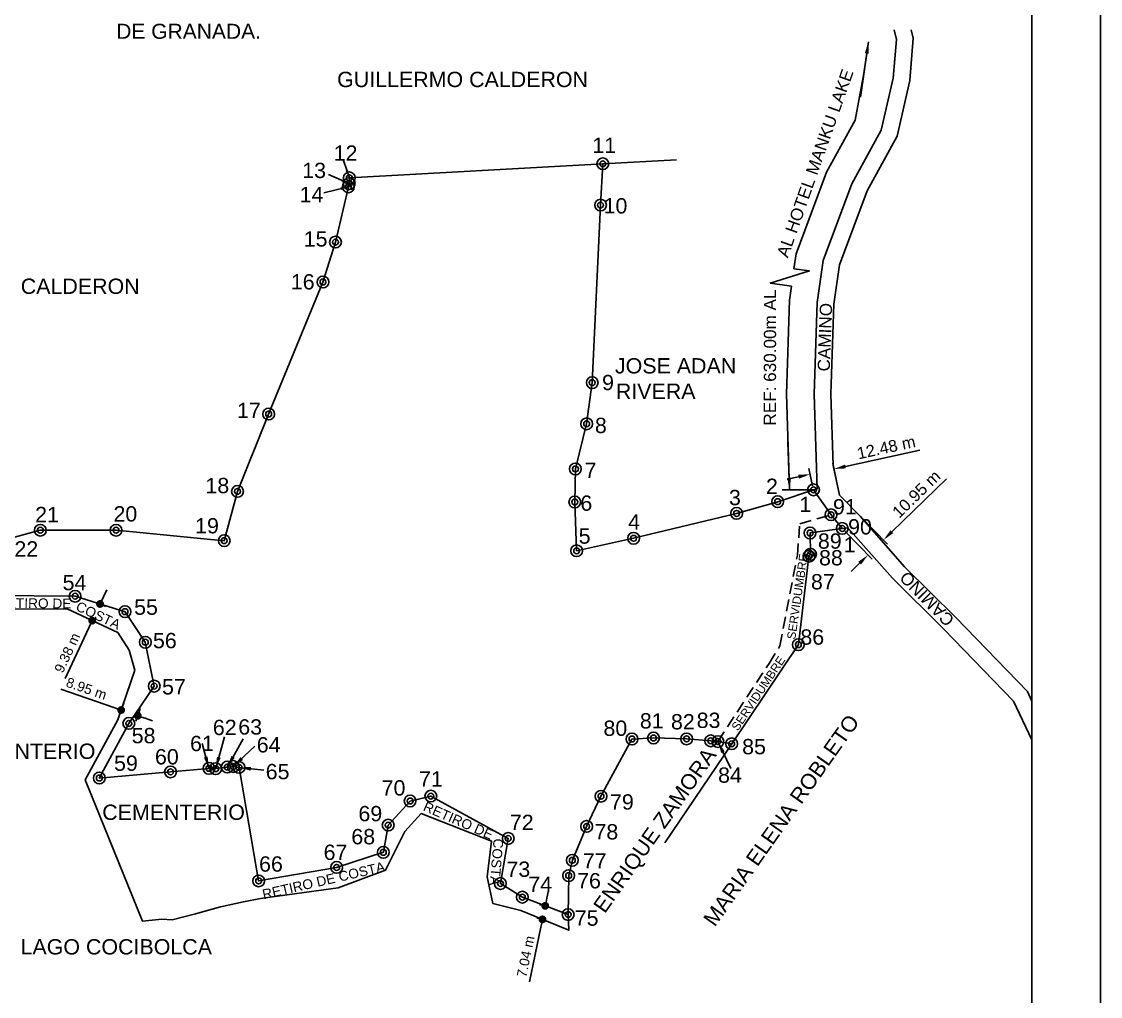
# Model space of a CAD drawing. Header units: metres. Extents: x 619047 to 657292, y 1301217 to 1319844.
# Drawn here: x 619539 to 620090, y 1314488 to 1314986 of the extents above; entities that cross this region are included whole.
import ezdxf

# ---------------------------------------------------------------- set-up
doc = ezdxf.new("R2010")
doc.units = ezdxf.units.M
doc.header["$PDMODE"] = 32
doc.header["$PDSIZE"] = 0.5
doc.linetypes.add('OCULTA3', pattern=[0.45, 0.3, -0.15])
for name, color, linetype in [('BORDE LAGO', 6, 'Continuous'), ('CAJETIN', 5, 'Continuous'), ('CERCO', 6, 'Continuous'), ('CIRCULO PI', 2, 'Continuous'), ('SERVIDUMBRE DE PASO', 8, 'Continuous'), ('TEXTO 2', 7, 'Continuous')]:
    doc.layers.add(name, color=color, linetype=linetype)
doc.styles.add('PI', font='arial.ttf', dxfattribs={"height": 0.4})
doc.styles.get("Standard").update_dxf_attribs({"font": 'arial.ttf'})
doc.dimstyles.new('COTAS 1750', dxfattribs={"dimtxt": 6, "dimasz": 6, "dimexe": 3, "dimexo": 2, "dimgap": 2, "dimtad": 1, "dimzin": 0, "dimdsep": 46, "dimtxsty": 'Standard', "dimcen": 0.09, "dimclrd": 1, "dimclre": 2, "dimclrt": 7, "dimadec": 0, "dimazin": 0, "dimtfac": 1, "dimtofl": 0, "dimtmove": 0, "dimatfit": 3, "dimfxl": 1, "dimtolj": 1, "dimtzin": 0, "dimarcsym": 0})
doc.dimstyles.new('COTAS DE RETIRO', dxfattribs={"dimtxt": 5, "dimasz": 4, "dimexe": 3, "dimexo": 2, "dimgap": 2, "dimtad": 1, "dimzin": 0, "dimdsep": 46, "dimtxsty": 'Standard', "dimblk": 'DOT', "dimcen": 0.09, "dimclrd": 1, "dimclre": 2, "dimclrt": 7, "dimadec": 0, "dimazin": 0, "dimtfac": 1, "dimtofl": 0, "dimtmove": 0, "dimatfit": 3, "dimfxl": 1, "dimtolj": 1, "dimtzin": 0, "dimarcsym": 0})

# ---------------------------------------------------------------- blocks, each defined once
blk = doc.blocks.new('*D62')
at = {"layer": 'CIRCULO PI', "color": 1, "lineweight": -2, "transparency": 16777216}
for p, q in [((619959.55, 1314759.03), (619997.49, 1314767.31)), ((619935.63, 1314753.81), (619929.77, 1314752.53))]:
    blk.add_line(p, q, dxfattribs=at)
at = {"layer": 'CIRCULO PI', "color": 2, "lineweight": -2, "transparency": 16777216}
for p, q in [((619955, 1314751.74), (619953.05, 1314760.68)), ((619942.81, 1314749.08), (619940.86, 1314758.02))]:
    blk.add_line(p, q, dxfattribs=at)
at = {"layer": 'CIRCULO PI', "color": 1, "transparency": 16777216}
for points in [[(619935.42, 1314754.79), (619935.85, 1314752.84), (619941.5, 1314755.09)], [(619959.34, 1314760.01), (619959.76, 1314758.06), (619953.69, 1314757.75)]]:
    blk.add_solid(points, dxfattribs=at)
at = {"layer": 'Defpoints', "color": 0, "transparency": 16777216}
for p in [(619953.69, 1314757.75), (619955.43, 1314749.79), (619943.23, 1314747.13)]:
    blk.add_point(p, dxfattribs=at)
at = {"layer": 'CIRCULO PI', "color": 7, "transparency": 16777216, "insert": (619980.37, 1314768.76), "char_height": 6, "attachment_point": 5, "rotation": 12.3112}
blk.add_mtext('\\A1;12.48 m', dxfattribs=at)
blk = doc.blocks.new('*D63')
at = {"layer": 'CIRCULO PI', "color": 1, "lineweight": -2, "transparency": 16777216}
for p, q in [((619983.24, 1314725.68), (620011.07, 1314752.77)), ((619966.8, 1314709.68), (619962.5, 1314705.49))]:
    blk.add_line(p, q, dxfattribs=at)
at = {"layer": 'CIRCULO PI', "color": 2, "lineweight": -2, "transparency": 16777216}
for p, q in [((619967.15, 1314733.61), (619981.04, 1314719.35)), ((619959.3, 1314725.98), (619973.19, 1314711.71))]:
    blk.add_line(p, q, dxfattribs=at)
at = {"layer": 'CIRCULO PI', "color": 1, "transparency": 16777216}
for points in [[(619982.54, 1314726.4), (619983.94, 1314724.97), (619978.94, 1314721.5)], [(619966.1, 1314710.39), (619967.5, 1314708.96), (619971.1, 1314713.86)]]:
    blk.add_solid(points, dxfattribs=at)
at = {"layer": 'Defpoints', "color": 0, "transparency": 16777216}
for p in [(619965.75, 1314735.05), (619957.91, 1314727.41), (619978.94, 1314721.5)]:
    blk.add_point(p, dxfattribs=at)
at = {"layer": 'CIRCULO PI', "color": 7, "transparency": 16777216, "insert": (619995.77, 1314744.95), "char_height": 6, "attachment_point": 5, "rotation": 44.2342}
blk.add_mtext('\\A1;10.95 m', dxfattribs=at)
blk = doc.blocks.new('_Dot')
at = {"color": 0, "linetype": 'ByBlock', "lineweight": -2}
blk.add_line((-0.5, 0), (-1, 0), dxfattribs=at)
at = {"color": 0, "linetype": 'ByBlock', "const_width": 0.5}
blk.add_lwpolyline([(-0.25, 0, 1), (0.25, 0, 1)], format="xyb", close=True, dxfattribs=at)
blk = doc.blocks.new('*D72')
at = {"layer": 'CIRCULO PI', "color": 1, "lineweight": -2, "transparency": 16777216}
for p, q in [((619580.65, 1314692.45), (619582.35, 1314696.07)), ((619573.27, 1314676.72), (619561.11, 1314650.82))]:
    blk.add_line(p, q, dxfattribs=at)
at = {"layer": 'CIRCULO PI', "color": 2, "lineweight": -2, "transparency": 16777216}
for p, q in [((619580.76, 1314687.98), (619581.67, 1314687.56)), ((619573.16, 1314681.19), (619572.25, 1314681.62))]:
    blk.add_line(p, q, dxfattribs=at)
at = {"layer": 'Defpoints', "color": 0, "transparency": 16777216}
for p in [(619578.95, 1314688.83), (619574.97, 1314680.34), (619574.97, 1314680.34)]:
    blk.add_point(p, dxfattribs=at)
at = {"layer": 'CIRCULO PI', "color": 1, "lineweight": -2, "transparency": 16777216, "xscale": 4, "yscale": 4, "zscale": 4}
for p, rotation in [((619578.95, 1314688.83), 244.8516196454803), ((619574.97, 1314680.34), 64.85161964548028)]:
    blk.add_blockref('_Dot', p, dxfattribs=dict(at, rotation=rotation))
at = {"layer": 'CIRCULO PI', "color": 7, "transparency": 16777216, "insert": (619562.21, 1314663.9), "char_height": 5, "attachment_point": 5, "rotation": 64.8516}
blk.add_mtext('\\A1;9.38 m', dxfattribs=at)
blk = doc.blocks.new('*D73')
at = {"layer": 'CIRCULO PI', "color": 1, "lineweight": -2, "transparency": 16777216}
for p, q in [((619585.95, 1314635.98), (619558.91, 1314645.35)), ((619601.97, 1314630.44), (619605.75, 1314629.13))]:
    blk.add_line(p, q, dxfattribs=at)
at = {"layer": 'CIRCULO PI', "color": 2, "lineweight": -2, "transparency": 16777216}
for p, q in [((619591.02, 1314638.4), (619588.75, 1314631.84)), ((619599.48, 1314635.47), (619597.21, 1314628.91))]:
    blk.add_line(p, q, dxfattribs=at)
at = {"layer": 'Defpoints', "color": 0, "transparency": 16777216}
for p in [(619591.68, 1314640.29), (619589.73, 1314634.67), (619600.13, 1314637.36)]:
    blk.add_point(p, dxfattribs=at)
at = {"layer": 'CIRCULO PI', "color": 1, "lineweight": -2, "transparency": 16777216, "xscale": 4, "yscale": 4, "zscale": 4}
for p, rotation in [((619589.73, 1314634.67), 340.9035478867644), ((619598.19, 1314631.75), 160.9035478867644)]:
    blk.add_blockref('_Dot', p, dxfattribs=dict(at, rotation=rotation))
at = {"layer": 'CIRCULO PI', "color": 7, "transparency": 16777216, "insert": (619572.03, 1314645.62), "char_height": 5, "attachment_point": 5, "rotation": 340.9035}
blk.add_mtext('\\A1;8.95 m', dxfattribs=at)
blk = doc.blocks.new('*D75')
at = {"layer": 'CIRCULO PI', "color": 1, "lineweight": -2, "transparency": 16777216}
for p, q in [((619807.08, 1314538.59), (619807.89, 1314542.51)), ((619804.04, 1314523.86), (619798.26, 1314495.88))]:
    blk.add_line(p, q, dxfattribs=at)
at = {"layer": 'CIRCULO PI', "color": 2, "lineweight": -2, "transparency": 16777216}
for p, q in [((619804.31, 1314535.08), (619803.33, 1314535.28)), ((619802.89, 1314528.18), (619801.91, 1314528.38))]:
    blk.add_line(p, q, dxfattribs=at)
at = {"layer": 'Defpoints', "color": 0, "transparency": 16777216}
for p in [(619806.27, 1314534.68), (619804.85, 1314527.78), (619804.85, 1314527.78)]:
    blk.add_point(p, dxfattribs=at)
at = {"layer": 'CIRCULO PI', "color": 1, "lineweight": -2, "transparency": 16777216, "xscale": 4, "yscale": 4, "zscale": 4}
for p, rotation in [((619806.27, 1314534.68), 258.3409867242063), ((619804.85, 1314527.78), 78.34098672420629)]:
    blk.add_blockref('_Dot', p, dxfattribs=dict(at, rotation=rotation))
at = {"layer": 'CIRCULO PI', "color": 7, "transparency": 16777216, "insert": (619796.29, 1314508.83), "char_height": 5, "attachment_point": 5, "rotation": 78.341}
blk.add_mtext('\\A1;7.04 m', dxfattribs=at)

msp = doc.modelspace()

# ---------------------------------------------------------------- linework, layer by layer
msp.add_lwpolyline([(619050.23868, 1313882.06251), (619050.23868, 1315353.81251), (620089.73868, 1315353.81251), (620089.73868, 1313882.06251)], close=True)
msp.add_lwpolyline([(619524.13849, 1314693.22345), (619566.20416, 1314692.77857), (619591.69895, 1314684.88364), (619602.0558, 1314669.28369), (619606.62362, 1314646.87875), (619593.64443, 1314627.84481), (619578.57818, 1314599.9509), (619614.94289, 1314603.089), (619634.52074, 1314604.89005), (619638.00971, 1314604.74306), (619643.93066, 1314605.54808), (619646.96864, 1314605.83609), (619649.91161, 1314605.37009), (619659.92515, 1314547.42925), (619699.76583, 1314554.31436), (619723.61463, 1314562.02043), (619726.07152, 1314575.92847), (619737.25538, 1314588.22152), (619747.8443, 1314590.73855), (619787.35794, 1314569.09767), (619783.37576, 1314546.09173), (619794.57865, 1314539.11577), (619817.96245, 1314530.23684), (619818.23929, 1314550.13189), (619820.11023, 1314557.95691), (619827.38808, 1314575.23496), (619834.72295, 1314590.65101), (619850.53568, 1314619.8751), (619861.5456, 1314620.41413), (619878.44646, 1314619.93118), (619890.75336, 1314618.95421), (619894.41633, 1314618.57422), (619901.45828, 1314617.44124), (619935.52179, 1314668.05841), (619940.93943, 1314713.22853), (619941.69342, 1314714.21453), (619941.48334, 1314725.07356), (619957.90721, 1314727.41061), (619952.20113, 1314734.38263), (619943.233, 1314747.13), (619924.94785, 1314741.06505), (619903.98267, 1314735.07811), (619851.37925, 1314722.37826), (619822.28401, 1314715.99634), (619821.36281, 1314740.91741), (619821.66768, 1314757.78145), (619827.41249, 1314780.83452), (619830.25732, 1314801.84558), (619834.5236, 1314892.50382), (619835.67143, 1314913.60488), (619706.2384, 1314906.40923), (619706.15038, 1314903.48924), (619705.75637, 1314901.85125), (619699.15514, 1314873.61932), (619692.76197, 1314853.23438), (619665.04739, 1314785.79758), (619649.15105, 1314746.3227), (619642.36885, 1314721.15577), (619587.12241, 1314726.49792), (619548.4421, 1314726.49781), (619533.37353, 1314722.46028)])
at = {"layer": 'BORDE LAGO'}
for p, q in [((619943.233, 1314747.13), (619945.115, 1314747.704)), ((619957.90721, 1314727.41061), (619960.766, 1314727.724))]:
    msp.add_line(p, q, dxfattribs=at)
for points in [[(619835.67143, 1314913.60488), (619873.27351, 1314915.69532)], [(619562.113, 1314686.379), (619520.02372, 1314686.26131), (619514.12432, 1314696.8181), (619447.13889, 1314681.61963), (619399.24149, 1314691.7742), (619352.80543, 1314684.71553), (619301.15167, 1314663.0694), (619277.70139, 1314667.20432), (619270.53012, 1314660.03304), (619288.8233, 1314638.23208), (619309.85186, 1314621.71468), (619378.91564, 1314628.70427), (619435.22197, 1314612.85093), (619440.89589, 1314615.19811), (619469.10777, 1314639.00438), (619502.16168, 1314632.20075)], [(619562.113, 1314686.379), (619587.968, 1314674.241), (619593.868, 1314665.187), (619596.762, 1314654.975), (619588.016, 1314629.713), (619571.412, 1314599.022), (619600.55, 1314526.794), (619610.465, 1314527.937), (619615.751, 1314527.482), (619627.755, 1314530.544), (619640.396, 1314534.24), (619652.143, 1314536.765), (619660.852, 1314538.357), (619700.511, 1314543.93), (619724.698, 1314552.834), (619734.559, 1314572.599), (619742.848, 1314581.824), (619778.845, 1314567.801), (619776.63, 1314549.51), (619779.552, 1314535.84), (619793.809, 1314532.339), (619818.23, 1314522.249), (619817.983, 1314530.23)]]:
    msp.add_lwpolyline(points, dxfattribs=at)
at = {"layer": 'CAJETIN'}
msp.add_lwpolyline([(619085.23868, 1313917.06251), (619085.23868, 1315318.81251), (620054.73868, 1315318.81251), (620054.73868, 1313917.06251)], close=True, dxfattribs=at)
at = {"layer": 'CERCO'}
for points in [[(619945.115, 1314747.704), (619943.59578, 1314796.01799), (619945.09655, 1314842.70073), (619948.13863, 1314864.13856), (619962.78421, 1314903.40386), (619977.81519, 1314930.73559), (619983.99894, 1314957.39654), (619985.54058, 1314977.02919), (619984.3621, 1314981.93372)], [(619953.29255, 1314759.56301), (619952.14633, 1314796.01499), (619953.62341, 1314841.96089), (619956.46988, 1314862.02025), (619970.57346, 1314899.83244), (619985.87333, 1314927.65311), (619992.46882, 1314956.08926), (619994.16655, 1314977.70968), (619993.15158, 1314981.93372)], [(619953.29255, 1314759.56301), (619956.58891, 1314744.45876), (619967.26153, 1314733.49695)], [(619967.26153, 1314733.49695), (619989.73035, 1314707.88142), (620015.94934, 1314681.95799), (620052.45357, 1314644.08184), (620054.73868, 1314639.28102)], [(619960.766, 1314727.724), (619983.50573, 1314702.01762), (620009.86733, 1314675.95318), (620045.33474, 1314639.15281), (620054.73868, 1314619.39597)], [(619901.45828, 1314617.44124), (619867.39476, 1314566.82407)]]:
    msp.add_lwpolyline(points, dxfattribs=at)
at = {"layer": 'CERCO', "color": 2}
for points in [[(619933.27075, 1314860.04479), (619934.34919, 1314867.64467), (619949.89185, 1314909.31508), (619964.47778, 1314935.83755), (619968.94676, 1314959.7081), (619971.26333, 1314975.90288), (619971.26333, 1314975.90288)], [(619930.97673, 1314747.25943), (619929.44337, 1314796.02296), (619930.98335, 1314843.92527), (619932.00181, 1314851.10244)]]:
    msp.add_lwpolyline(points, dxfattribs=at)
at = {"layer": 'CIRCULO PI'}
for points in [[(619933.27075, 1314860.04479), (619941.15956, 1314858.92405), (619921.13772, 1314852.64589), (619932.07115, 1314851.09259)], [(619943.233, 1314747.13), (619927.16731, 1314747.13)]]:
    msp.add_lwpolyline(points, dxfattribs=at)
at = {"layer": 'CIRCULO PI', "color": 1}
for centre in [(619835.67143, 1314913.60488), (619706.2384, 1314906.40923), (619705.75637, 1314901.85125), (619706.15038, 1314903.48924), (619834.5236, 1314892.50382), (619699.15514, 1314873.61932), (619692.76197, 1314853.23438), (619830.25732, 1314801.84558), (619665.04739, 1314785.79758), (619827.41249, 1314780.83452), (619821.66768, 1314757.78145), (619943.233, 1314747.13), (619649.15105, 1314746.3227), (619924.94785, 1314741.06505), (619821.36281, 1314740.91741), (619903.98267, 1314735.07811), (619952.20113, 1314734.38263), (619548.4421, 1314726.49781), (619587.12241, 1314726.49792), (619941.48334, 1314725.07356), (619957.90721, 1314727.41061), (619642.36885, 1314721.15577), (619851.37925, 1314722.37826), (619822.28401, 1314715.99634), (619941.69342, 1314714.21453), (619940.93943, 1314713.22853), (619566.20416, 1314692.77857), (619591.69895, 1314684.88364), (619602.0558, 1314669.28369), (619935.52179, 1314668.05841), (619606.62362, 1314646.87875), (619593.64443, 1314627.84481), (619850.53568, 1314619.8751), (619861.5456, 1314620.41413), (619878.44646, 1314619.93118), (619890.75336, 1314618.95421), (619894.41633, 1314618.57422), (619901.45828, 1314617.44124), (619634.52074, 1314604.89005), (619638.00971, 1314604.74306), (619643.93066, 1314605.54808), (619646.96864, 1314605.83609), (619649.91161, 1314605.37009), (619578.57818, 1314599.9509), (619614.94289, 1314603.089), (619737.25538, 1314588.22152), (619747.8443, 1314590.73855), (619834.72295, 1314590.65101), (619726.07152, 1314575.92847), (619827.38808, 1314575.23496), (619787.35794, 1314569.09767), (619723.61463, 1314562.02043), (619699.76583, 1314554.31436), (619820.11023, 1314557.95691), (619818.23929, 1314550.13189), (619659.92515, 1314547.42925), (619783.37576, 1314546.09173), (619794.57865, 1314539.11577), (619817.96245, 1314530.23684)]:
    msp.add_circle(centre, 3, dxfattribs=at)
at = {"layer": 'CIRCULO PI'}
for centre in [(619835.67143, 1314913.60488), (619706.15038, 1314903.48924), (619706.2384, 1314906.40923), (619705.75637, 1314901.85125), (619834.5236, 1314892.50382), (619699.15514, 1314873.61932), (619692.76197, 1314853.23438), (619830.25732, 1314801.84558), (619665.04739, 1314785.79758), (619827.41249, 1314780.83452), (619821.66768, 1314757.78145), (619649.15105, 1314746.3227), (619943.233, 1314747.13), (619821.36281, 1314740.91741), (619924.94785, 1314741.06505), (619903.98267, 1314735.07811), (619952.20113, 1314734.38263), (619548.4421, 1314726.49781), (619587.12241, 1314726.49792), (619957.90721, 1314727.41061), (619642.36885, 1314721.15577), (619851.37925, 1314722.37826), (619941.48334, 1314725.07356), (619822.28401, 1314715.99634), (619940.93943, 1314713.22853), (619941.69342, 1314714.21453), (619566.20416, 1314692.77857), (619591.69895, 1314684.88364), (619602.0558, 1314669.28369), (619935.52179, 1314668.05841), (619606.62362, 1314646.87875), (619593.64443, 1314627.84481), (619850.53568, 1314619.8751), (619861.5456, 1314620.41413), (619878.44646, 1314619.93118), (619890.75336, 1314618.95421), (619894.41633, 1314618.57422), (619901.45828, 1314617.44124), (619634.52074, 1314604.89005), (619643.93066, 1314605.54808), (619646.96864, 1314605.83609), (619649.91161, 1314605.37009), (619578.57818, 1314599.9509), (619614.94289, 1314603.089), (619638.00971, 1314604.74306), (619747.8443, 1314590.73855), (619834.72295, 1314590.65101), (619737.25538, 1314588.22152), (619726.07152, 1314575.92847), (619827.38808, 1314575.23496), (619787.35794, 1314569.09767), (619723.61463, 1314562.02043), (619820.11023, 1314557.95691), (619699.76583, 1314554.31436), (619818.23929, 1314550.13189), (619659.92515, 1314547.42925), (619783.37576, 1314546.09173), (619794.57865, 1314539.11577), (619817.96245, 1314530.23684)]:
    msp.add_circle(centre, 1.5, dxfattribs=at)
at = {"layer": 'SERVIDUMBRE DE PASO', "linetype": 'OCULTA3', "ltscale": 20}
msp.add_lwpolyline([(619894.41633, 1314618.57422), (619920.569, 1314658.514), (619926.105, 1314667.471), (619935.024, 1314713.689), (619936.225, 1314729.725), (619952.20113, 1314734.38263)], dxfattribs=at)

# ---------------------------------------------------------------- texts
at = {"layer": 'CIRCULO PI', "color": 1, "style": 'PI'}
for s, height, p in [('11', 7.822293, (619830.30409, 1314919.14951)), ('12', 7.822293, (619698.2327, 1314915.14324)), ('13', 7.822293, (619682.17848, 1314906.31601)), ('14', 7.822293, (619680.83358, 1314893.9981)), ('10', 7.822293, (619836.0503, 1314888.23463)), ('15', 7.822293, (619682.93037, 1314871.33683)), ('16', 7.822293, (619676.3503, 1314849.42899)), ('9', 7.82229, (619835.28003, 1314798.00746)), ('17', 7.822293, (619648.86396, 1314783.72266)), ('8', 7.82229, (619831.6226, 1314776.08878)), ('7', 7.82229, (619826.38531, 1314753.22657)), ('18', 7.822293, (619632.75709, 1314745.40279)), ('2', 7.82229, (619918.96925, 1314745.00006)), ('6', 7.82229, (619824.19083, 1314736.42224)), ('3', 7.82229, (619900.07247, 1314739.27685)), ('21', 7.822293, (619545.8058, 1314730.58705)), ('20', 7.822293, (619585.79542, 1314730.92653)), ('1', 7.82229, (619936.03733, 1314735.722)), ('91', 7.822293, (619953.1827, 1314734.57377)), ('4', 7.82229, (619848.5738, 1314726.80238)), ('19', 7.822293, (619627.48806, 1314724.86588)), ('90', 7.822293, (619960.90102, 1314724.33567)), ('5', 7.82229, (619823.33743, 1314719.61792)), ('89', 7.822293, (619945.47859, 1314717.05635)), ('1', 7.82229, (619958.65408, 1314715.20075)), ('22', 7.822293, (619535.22735, 1314713.01998)), ('88', 7.822293, (619946.05697, 1314708.52804)), ('54', 7.822293, (619559.82018, 1314695.84751)), ('87', 7.822293, (619941.93067, 1314696.25937)), ('55', 7.822293, (619596.3484, 1314683.30296)), ('56', 7.822293, (619605.95354, 1314666.23059)), ('86', 7.822293, (619936.5217, 1314668.04491)), ('57', 7.822293, (619610.61523, 1314642.64695)), ('62', 7.822293, (619636.53959, 1314621.88998)), ('63', 7.822293, (619649.51952, 1314622.13362)), ('80', 7.822293, (619835.97939, 1314621.48012)), ('81', 7.822293, (619854.58403, 1314625.24895)), ('82', 7.822293, (619870.45239, 1314624.77865)), ('83', 7.822293, (619883.57471, 1314625.52939)), ('58', 7.822293, (619595.10945, 1314617.70209)), ('61', 7.822293, (619624.90573, 1314613.7013)), ('64', 7.822293, (619658.96725, 1314613.00912)), ('85', 7.822293, (619906.79998, 1314612.07843)), ('60', 7.822293, (619606.98173, 1314606.91701)), ('59', 7.822293, (619586.10403, 1314603.61594)), ('65', 7.822293, (619663.53197, 1314599.31875)), ('71', 7.822293, (619741.82072, 1314595.61112)), ('84', 7.822293, (619894.50749, 1314597.54995)), ('70', 7.822293, (619722.72608, 1314591.012)), ('79', 7.822293, (619839.33132, 1314583.84309)), ('69', 7.822293, (619710.87552, 1314577.87212)), ('72', 7.822293, (619788.19027, 1314573.38849)), ('68', 7.822293, (619707.25642, 1314566.11272)), ('78', 7.822293, (619831.3891, 1314568.58535)), ('67', 7.822293, (619693.09549, 1314558.12516)), ('66', 7.822293, (619660.13908, 1314552.14137)), ('73', 7.822293, (619786.45286, 1314549.49229)), ('77', 7.822293, (619825.45043, 1314553.76023)), ('76', 7.822293, (619822.52578, 1314543.60826)), ('74', 7.822293, (619797.66134, 1314541.82533)), ('75', 7.822293, (619821.30788, 1314524.53207))]:
    msp.add_text(s, height=height, dxfattribs=at).set_placement(p)
at = {"layer": 'TEXTO 2', "style": 'PI'}
for s, height, p in [('DE GRANADA.', 7.6788942, (619587.21039, 1314977.41674)), ('GUILLERMO CALDERON', 7.8222933, (619699.99901, 1314952.75996)), ('GUILLERMO CALDERON', 7.8222933, (619471.06748, 1314847.15716)), ('JOSE ADAN', 7.822293, (619841.86137, 1314806.52749)), ('RIVERA', 7.822293, (619842.30951, 1314793.5487)), ('CEMENTERIO', 7.822293, (619503.72322, 1314609.71821)), ('CEMENTERIO', 7.822293, (619580.07423, 1314578.57514)), ('LAGO COCIBOLCA', 7.8222933, (619538.35895, 1314509.85655))]:
    msp.add_text(s, height=height, dxfattribs=at).set_placement(p)
for s, height, rotation, p in [('AL HOTEL MANKU LAKE', 6.2578346, 70.5498392, (619930.14947, 1314865.20261)), ('REF: 630.00m AL', 6.2578346, 89.9253016, (619924.08029, 1314779.91948)), ('CAMINO', 6.257835, 87.9239561, (619951.53705, 1314807.47159)), ('SERVIDUMBRE', 4.3, 81.5936363, (619933.89745, 1314670.51319)), ('CAMINO', 6.257835, 134.4859524, (620015.64307, 1314681.1405)), ('SERVIDUMBRE', 4.3, 56.2976724, (619904.61272, 1314623.66261)), ('MARIA ELENA ROBLETO', 7.8222933, 54.7934744, (619892.86185, 1314523.54836)), ('ENRIQUE ZAMORA', 7.8222933, 54.7934744, (619836.66201, 1314530.39203))]:
    msp.add_text(s, height=height, rotation=rotation, dxfattribs=at).set_placement(p)
at = {"layer": 'TEXTO 2', "color": 2, "style": 'PI'}
for s, rotation, p in [('RETIRO DE', 359.4872511, (619526.27406, 1314686.89236)), ('COSTA', 334.7432906, (619566.11949, 1314685.85588)), ('RETIRO DE', 336.4501361, (619743.48748, 1314583.55336)), ('COSTA', 265.1755935, (619779.93586, 1314569.2606)), ('RETIRO DE COSTA', 13.0499815, (619662.47791, 1314537.98115))]:
    msp.add_text(s, height=5, rotation=rotation, dxfattribs=at).set_placement(p)

# ---------------------------------------------------------------- dimensions: what is measured, and where the dimension line sits
at = {"layer": 'CIRCULO PI'}
dim = msp.add_linear_dim(base=(619953.68747, 1314757.75344), p1=(619943.233, 1314747.13), p2=(619955.42523, 1314749.79084), angle=12.3112203, dimstyle='COTAS 1750', override={"dimpost": ' m'}, dxfattribs=at)
dim.commit()
dim.dimension.update_dxf_attribs({"geometry": '*D62', "text_midpoint": (619981.45077, 1314763.81252), "dimtype": 161})
for p1, p2, distance, dimstyle, override, picture, middle in [((619957.90721, 1314727.41061), (619965.75147, 1314735.04793), -18.91051, 'COTAS 1750', {"dimpost": ' m'}, '*D63', (619995.77155, 1314744.94992)), ((619578.95155, 1314688.8311), (619574.96733, 1314680.34435), 0, 'COTAS DE RETIRO', {"dimpost": ' m'}, '*D72', (619562.21476, 1314663.89781)), ((619600.13403, 1314637.36178), (619591.6777, 1314640.28946), 5.9437, 'COTAS DE RETIRO', {"dimpost": ' m'}, '*D73', (619572.03, 1314645.61989)), ((619806.27055, 1314534.6763), (619804.8472, 1314527.77836), 0, 'COTAS DE RETIRO', {"dimpost": ' m', "dimfxl": 0.18}, '*D75', (619796.28864, 1314508.8305))]:
    dim = msp.add_aligned_dim(p1=p1, p2=p2, distance=distance, dimstyle=dimstyle, override=override, dxfattribs=at)
    dim.commit()
    dim.dimension.update_dxf_attribs({"geometry": picture, "text_midpoint": middle})

# ---------------------------------------------------------------- leaders
for points, dimstyle in [([(619971.26333, 1314975.90288), (619967.22891, 1314947.69892)], 'COTAS 1750'), ([(619706.2384, 1314906.40923), (619703.22534, 1314915.34751)], 'COTAS DE RETIRO'), ([(619706.15038, 1314903.48924), (619695.57872, 1314908.15829)], 'COTAS DE RETIRO'), ([(619705.75637, 1314901.85125), (619693.21796, 1314898.77451)], 'COTAS DE RETIRO'), ([(619930.97673, 1314747.25943), (619930.21005, 1314771.6412)], 'COTAS 1750'), ([(619634.52074, 1314604.89005), (619631.09077, 1314617.51659)], 'COTAS 1750'), ([(619638.00971, 1314604.74306), (619642.43327, 1314620.96484)], 'COTAS 1750'), ([(619643.98367, 1314605.53613), (619652.00544, 1314619.99175)], 'COTAS 1750'), ([(619894.41633, 1314618.57422), (619901.03041, 1314604.87394)], 'COTAS 1750'), ([(619646.96864, 1314605.83609), (619658.03846, 1314616.14092)], 'COTAS 1750'), ([(619649.91161, 1314605.37009), (619662.65748, 1314603.88787)], 'COTAS 1750')]:
    msp.add_leader(points, dimstyle=dimstyle, override={"dimgap": 2, "dimtad": 0, "dimfxl": 0.18}, dxfattribs=at)

doc.saveas('drawing.dxf')
